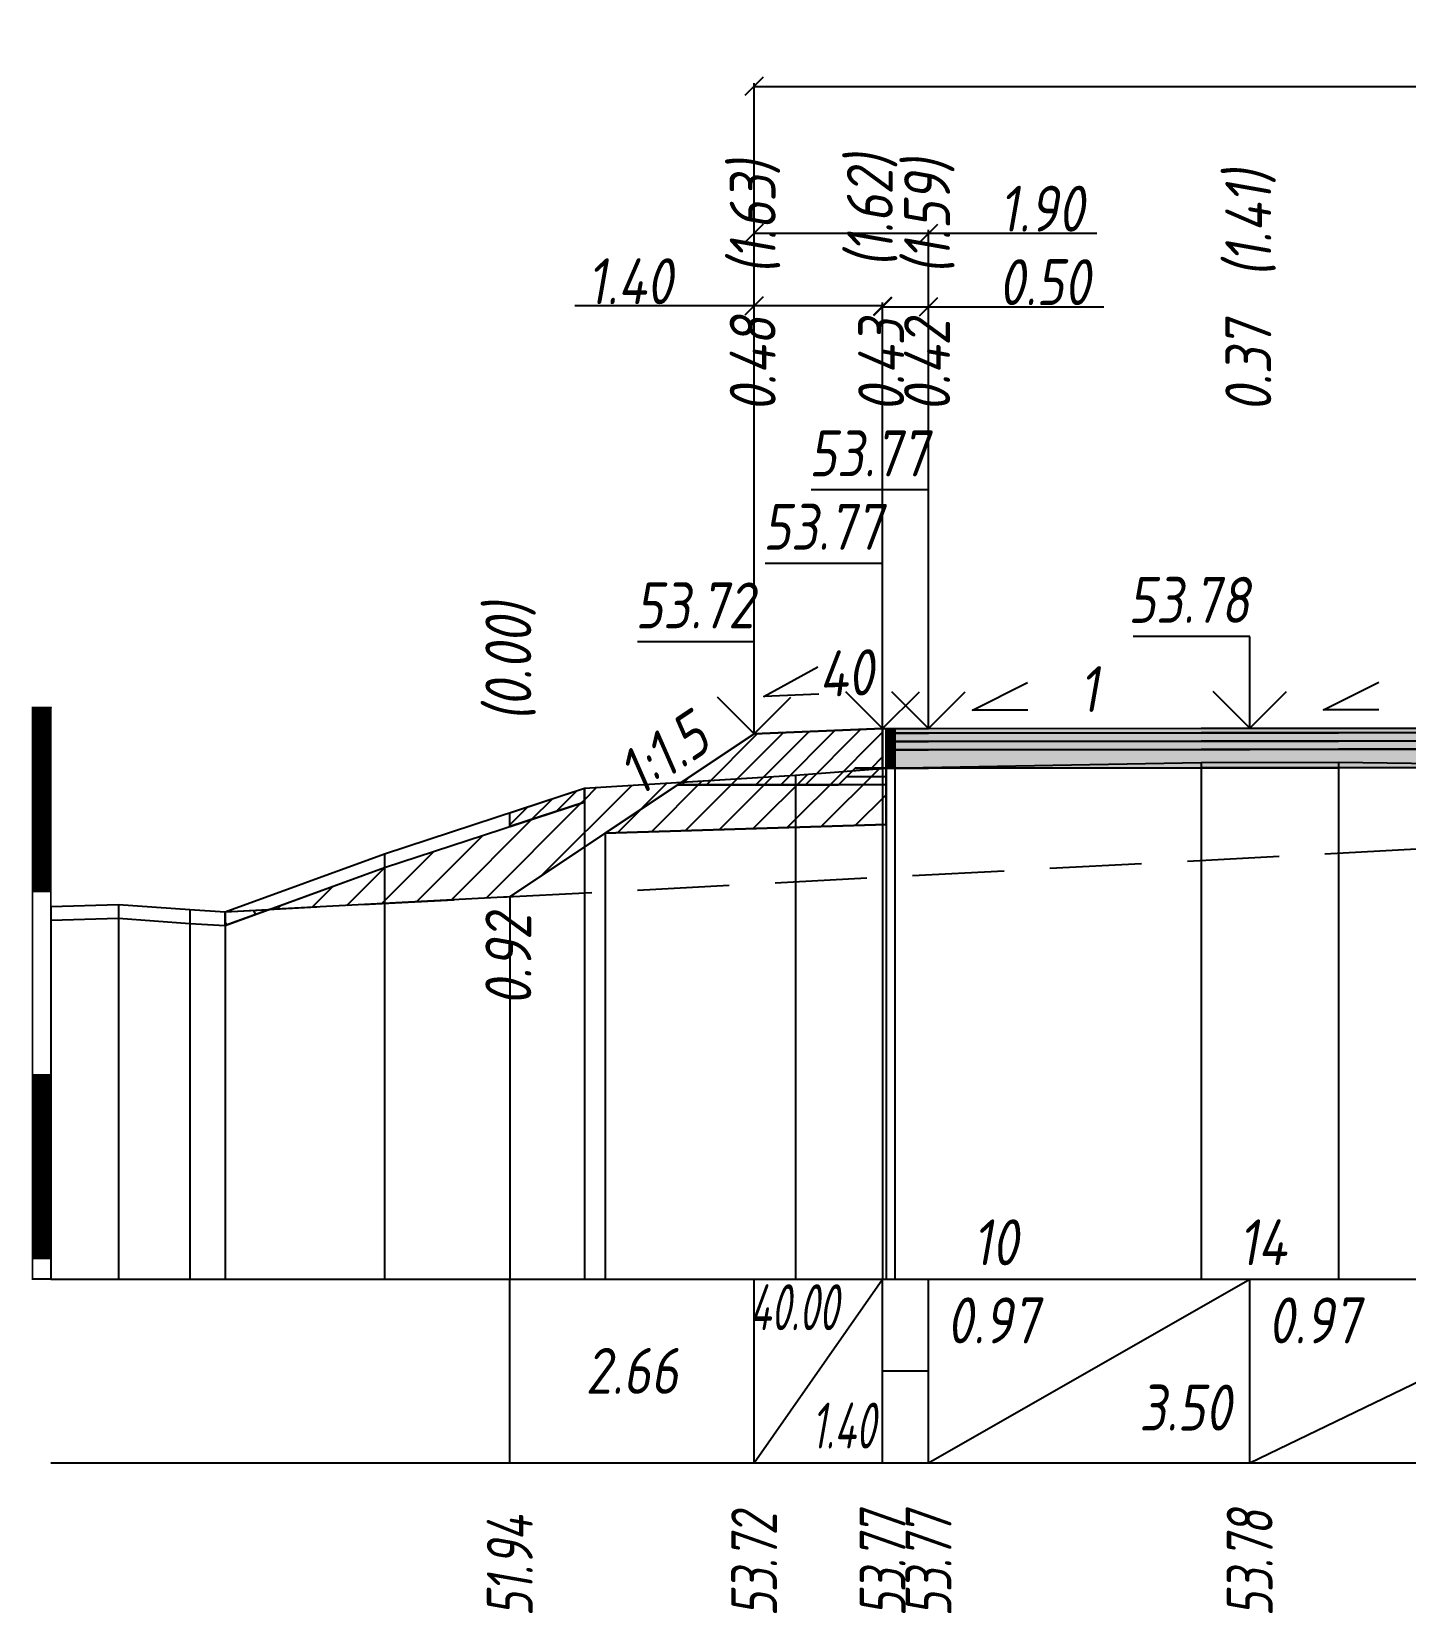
# Model space of a CAD drawing. Extents: x -717 to 1451, y -133302 to 233.
# Drawn here: x 83.4 to 158.3, y -81333.2 to -81247.1 of the extents above; entities that cross this region are included whole.
import ezdxf
from ezdxf.enums import TextEntityAlignment as Align

# ---------------------------------------------------------------- set-up
doc = ezdxf.new("R2010")
doc.units = 0
doc.linetypes.add('штриховая', pattern=[0.75, 0.5, -0.25])
for name, color, linetype in [('Интерполированный поперечник', 2, 'Continuous'), ('Код_514', 1, 'Continuous'), ('Контур_0', 7, 'Continuous'), ('Контур_2521', 7, 'Continuous'), ('Контур_2564', 7, 'Continuous'), ('Контур_2660', 7, 'Continuous'), ('Контур_2665', 7, 'Continuous'), ('Контур_400', 7, 'Continuous'), ('Контур_508', 7, 'Continuous'), ('Контур_512', 7, 'Continuous'), ('Контур_513', 7, 'Continuous'), ('Красный поперечник', 1, 'Continuous'), ('Линейка абсолютных высот', 7, 'Continuous'), ('Объём_2501', 7, 'Continuous'), ('Объём_2564', 7, 'Continuous'), ('Объём_2650', 7, 'Continuous'), ('Объём_2660', 7, 'Continuous'), ('Объём_2661', 7, 'Continuous'), ('Объём_2665', 7, 'Continuous'), ('Объём_2666', 7, 'Continuous'), ('Объём_2753', 7, 'Continuous'), ('Откосы', 7, 'Continuous'), ('Отметки покрытия', 7, 'Continuous'), ('Рабочие отметки', 7, 'Continuous'), ('Рабочие отметки доп.', 7, 'Continuous'), ('Слои выравнивания', 7, 'Continuous'), ('Таблица', 7, 'Continuous'), ('Уклоны проезжей части', 7, 'Continuous'), ('Черный поперечник', 3, 'Continuous')]:
    doc.layers.add(name, color=color, linetype=linetype)
for name, color, linetype, true_color in [('Контур_2540', 2, 'Continuous', 0xffff00), ('Контур_2560', 2, 'Continuous', 0xffff00), ('Контур_2561', 7, 'Continuous', 0xff8040), ('Контур_2562', 3, 'Continuous', 0x00ff00), ('Контур_2563', 7, 'Continuous', 0xff8000), ('Контур_2570', 7, 'Continuous', 0x80ff00), ('Контур_2725', 7, 'Continuous', 0x323232), ('Контур_2736', 4, 'Continuous', 0x00ffff), ('Контур_2760', 7, 'Continuous', 0x323232), ('Контур_2761', 7, 'Continuous', 0x323232), ('Контур_2762', 7, 'Continuous', 0x323232), ('Контур_2763', 7, 'Continuous', 0x323232), ('Контур_402', 7, 'Continuous', 0xff6464), ('Контур_703', 4, 'Continuous', 0x00ffff), ('Объём_2500', 7, 'Continuous', 0xc0c0c0), ('Объём_2520', 7, 'Continuous', 0x80ffff), ('Объём_2540', 2, 'Continuous', 0xffff00), ('Объём_2560', 2, 'Continuous', 0xffff00), ('Объём_2561', 7, 'Continuous', 0xff8040), ('Объём_2562', 3, 'Continuous', 0x00ff00), ('Объём_2563', 7, 'Continuous', 0xff8000), ('Объём_2570', 7, 'Continuous', 0x80ff00), ('Объём_2600', 7, 'Continuous', 0x808000), ('Объём_2746', 2, 'Continuous', 0xffff00)]:
    doc.layers.add(name, color=color, linetype=linetype, true_color=true_color)
doc.styles.get("Standard").update_dxf_attribs({"font": 'txt', "height": 2.5})
doc.styles.add('М', font='romand.shx', dxfattribs={"width": 0.8, "oblique": 10, "height": 2.5})
doc.dimstyles.get("Standard").update_dxf_attribs({"dimtxt": 0.18, "dimasz": 0.18, "dimexe": 0.18, "dimexo": 0.0625, "dimgap": 0.09, "dimtad": 0, "dimtih": 1, "dimtoh": 1, "dimdec": 4, "dimzin": 0, "dimdsep": 46, "dimtxsty": 'Standard', "dimcen": 0.09, "dimadec": 0, "dimazin": 0, "dimtfac": 1, "dimtdec": 4, "dimtofl": 0, "dimtmove": 0, "dimatfit": 3, "dimfxl": 1, "dimtolj": 1, "dimtzin": 0, "dimarcsym": 0})
pattern_1 = [(45.00000125, (4.46622, -2495.207096), (-0.026516505928, 0.026516504769), []), (135.00000034, (4.46622, -2495.207096), (-0.02651650519, -0.026516505506), [])]

# ---------------------------------------------------------------- blocks, each defined once
blk = doc.blocks.new('_Oblique')
at = {"color": 0, "linetype": 'ByBlock', "lineweight": -2}
blk.add_line((-0.5, -0.5), (0.5, 0.5), dxfattribs=at)
blk = doc.blocks.new('*D3254')
at = {"color": 0, "lineweight": -2, "transparency": 16777216}
for p, q in [((122.78, -81262.003), (113.013, -81262.003)), ((122.78, -81285.306), (122.78, -81261.823)), ((129.78, -81262.003), (122.78, -81262.003)), ((129.78, -81285.026), (129.78, -81261.823))]:
    blk.add_line(p, q, dxfattribs=at)
at = {"layer": 'Defpoints', "color": 0, "transparency": 16777216}
for p in [(129.78, -81262.003), (129.78, -81285.089), (122.78, -81285.369)]:
    blk.add_point(p, dxfattribs=at)
at = {"color": 0, "lineweight": -2, "transparency": 16777216, "rotation": 180}
blk.add_blockref('_Oblique', (122.78, -81262.003), dxfattribs=at)
at = {"color": 0, "lineweight": -2, "transparency": 16777216}
blk.add_blockref('_Oblique', (129.78, -81262.003), dxfattribs=at)
at = {"color": 0, "transparency": 16777216, "insert": (116.018, -81260.663), "char_height": 2.5, "width": 0.69, "attachment_point": 5, "style": 'М'}
blk.add_mtext('\\A1;1.40', dxfattribs=at)
blk = doc.blocks.new('*D3256')
at = {"color": 0, "lineweight": -2, "transparency": 16777216}
for p, q in [((129.78, -81285.026), (129.78, -81261.869)), ((132.28, -81285.024), (132.28, -81261.869)), ((129.78, -81262.049), (132.28, -81262.049)), ((132.28, -81262.049), (141.824, -81262.049))]:
    blk.add_line(p, q, dxfattribs=at)
at = {"layer": 'Defpoints', "color": 0, "transparency": 16777216}
for p in [(132.28, -81262.049), (129.78, -81285.089), (132.28, -81285.086)]:
    blk.add_point(p, dxfattribs=at)
at = {"color": 0, "lineweight": -2, "transparency": 16777216, "rotation": 180}
blk.add_blockref('_Oblique', (129.78, -81262.049), dxfattribs=at)
at = {"color": 0, "lineweight": -2, "transparency": 16777216}
blk.add_blockref('_Oblique', (132.28, -81262.049), dxfattribs=at)
at = {"color": 0, "transparency": 16777216, "insert": (138.597, -81260.709), "char_height": 2.5, "width": 0.72, "attachment_point": 5, "style": 'М'}
blk.add_mtext('\\A1;0.50', dxfattribs=at)
blk = doc.blocks.new('*D3259')
at = {"color": 0, "lineweight": -2, "transparency": 16777216}
for p, q in [((122.78, -81285.306), (122.78, -81257.869)), ((122.78, -81258.049), (132.28, -81258.049)), ((132.28, -81285.024), (132.28, -81257.869)), ((132.28, -81258.049), (141.457, -81258.049))]:
    blk.add_line(p, q, dxfattribs=at)
at = {"layer": 'Defpoints', "color": 0, "transparency": 16777216}
for p in [(132.28, -81258.049), (132.28, -81285.086), (122.78, -81285.369)]:
    blk.add_point(p, dxfattribs=at)
at = {"color": 0, "lineweight": -2, "transparency": 16777216, "rotation": 180}
blk.add_blockref('_Oblique', (122.78, -81258.049), dxfattribs=at)
at = {"color": 0, "lineweight": -2, "transparency": 16777216}
blk.add_blockref('_Oblique', (132.28, -81258.049), dxfattribs=at)
at = {"color": 0, "transparency": 16777216, "insert": (138.451, -81256.709), "char_height": 2.5, "width": 0.69, "attachment_point": 5, "style": 'М'}
blk.add_mtext('\\A1;1.90', dxfattribs=at)
blk = doc.blocks.new('*D3260')
at = {"color": 0, "lineweight": -2, "transparency": 16777216}
for p, q in [((122.78, -81285.306), (122.78, -81249.869)), ((218.28, -81286.237), (218.28, -81249.869)), ((122.78, -81250.049), (218.28, -81250.049))]:
    blk.add_line(p, q, dxfattribs=at)
at = {"layer": 'Defpoints', "color": 0, "transparency": 16777216}
for p in [(218.28, -81250.049), (122.78, -81285.369), (218.28, -81286.299)]:
    blk.add_point(p, dxfattribs=at)
at = {"color": 0, "lineweight": -2, "transparency": 16777216, "rotation": 180}
blk.add_blockref('_Oblique', (122.78, -81250.049), dxfattribs=at)
at = {"color": 0, "lineweight": -2, "transparency": 16777216}
blk.add_blockref('_Oblique', (218.28, -81250.049), dxfattribs=at)
at = {"color": 0, "transparency": 16777216, "insert": (170.53, -81248.709), "char_height": 2.5, "width": 0.81, "attachment_point": 5, "style": 'М'}
blk.add_mtext('\\A1;19.10', dxfattribs=at)

msp = doc.modelspace()

# ---------------------------------------------------------------- hatches: boundary and pattern name
at = {"layer": 'Линейка абсолютных высот'}
h = msp.add_hatch(dxfattribs=at)
h.set_pattern_fill('ANSI37', scale=0.3, style=0)
h.set_pattern_definition(pattern_1)
h.paths.add_polyline_path([(84.466, -81293.883), (84.466, -81283.883), (83.466, -81283.883), (83.466, -81293.883)])
h = msp.add_hatch(dxfattribs=at)
h.set_pattern_fill('ANSI37', scale=0.3, style=0)
h.set_pattern_definition(pattern_1)
h.paths.add_polyline_path([(84.466, -81313.883), (84.466, -81303.883), (83.466, -81303.883), (83.466, -81313.883)])
at = {"layer": 'Объём_2563'}
h = msp.add_hatch(dxfattribs=at)
h.set_pattern_fill('ANSI31', color=256, scale=0.3)
h.paths.add_polyline_path([(122.78, -81285.306), (129.78, -81285.026), (129.78, -81287.176), (128.28, -81287.178), (127.38, -81288.078), (118.609, -81288.087)])
at = {"layer": 'Объём_2570'}
h = msp.add_hatch(dxfattribs=at)
h.set_pattern_fill('ANSI31', color=256, scale=0.2)
h.paths.add_polyline_path([(109.466, -81290.357), (109.466, -81289.607), (113.529, -81288.276), (113.529, -81289.026)])
at = {"layer": 'Объём_2600'}
h = msp.add_hatch(dxfattribs=at)
h.set_pattern_fill('ANSI31', color=6, scale=0.4)
h.paths.add_polyline_path([(114.671, -81290.712), (109.466, -81294.182), (96.372, -81294.873), (102.645, -81292.592), (113.529, -81289.026), (113.529, -81288.276), (125.03, -81287.557), (129.97, -81287.184), (129.97, -81290.253)])
h = msp.add_hatch(dxfattribs=at)
h.set_pattern_fill('HONEY', color=5, scale=0.3)
h.paths.add_polyline_path([(93.96, -81295.75), (93.96, -81295), (96.372, -81294.873)])
at = {"layer": 'Слои выравнивания'}
for color, points in [(2, [(129.97, -81285.026), (130.439, -81285.025), (130.439, -81285.275), (129.97, -81285.276)]), (2, [(130.439, -81285.025), (132.28, -81285.024), (147.138, -81285.009), (149.78, -81285.007), (154.616, -81285.002), (170.53, -81284.987), (170.53, -81285.237), (154.616, -81285.252), (149.78, -81285.257), (147.138, -81285.259), (132.28, -81285.274), (130.439, -81285.275)]), (3, [(130.439, -81285.275), (132.28, -81285.274), (147.138, -81285.259), (149.78, -81285.257), (154.616, -81285.252), (170.53, -81285.237), (170.53, -81285.687), (154.616, -81285.702), (149.78, -81285.707), (147.138, -81285.709), (132.28, -81285.724), (130.439, -81285.725)]), (3, [(129.97, -81285.276), (130.439, -81285.275), (130.439, -81285.725), (129.97, -81285.726)]), (4, [(129.97, -81285.726), (130.439, -81285.725), (130.439, -81286.175), (129.97, -81286.176)]), (4, [(130.439, -81285.725), (132.28, -81285.724), (147.138, -81285.709), (149.78, -81285.707), (154.616, -81285.702), (170.53, -81285.687), (170.53, -81286.137), (154.616, -81286.152), (149.78, -81286.157), (147.138, -81286.159), (132.28, -81286.174), (130.439, -81286.175)]), (5, [(129.97, -81286.176), (130.439, -81286.175), (130.439, -81287.175), (129.97, -81287.184)]), (5, [(130.439, -81286.175), (132.28, -81286.174), (147.138, -81286.159), (149.78, -81286.157), (154.616, -81286.152), (170.53, -81286.137), (170.53, -81287.137), (154.616, -81287.152), (149.78, -81287.157), (147.138, -81287.159), (132.28, -81287.174), (130.439, -81287.175)])]:
    msp.add_hatch(color=color, dxfattribs=at).paths.add_polyline_path(points)

# ---------------------------------------------------------------- linework, layer by layer
at = {"layer": 'Интерполированный поперечник', "linetype": 'штриховая', "ltscale": 10, "flags": 128}
msp.add_lwpolyline([(93.96, -81295), (204.907, -81289.149)], dxfattribs=at)
at = {"layer": 'Код_514'}
for p, q in [((109.466, -81325), (109.466, -81315)), ((122.78, -81325), (122.78, -81315)), ((122.78, -81325), (129.78, -81315)), ((129.78, -81325), (129.78, -81315)), ((132.28, -81325), (132.28, -81315)), ((132.28, -81325), (149.78, -81315)), ((149.78, -81325), (149.78, -81315)), ((149.78, -81325), (170.53, -81315)), ((129.78, -81320), (132.28, -81320))]:
    msp.add_line(p, q, dxfattribs=at)
at = {"layer": 'Контур_0', "color": 18, "true_color": 0x000000, "flags": 128}
for points in [[(129.78, -81287.176), (129.78, -81285.026), (129.97, -81285.026), (129.97, -81287.176), (129.78, -81287.176), (129.78, -81287.176)], [(118.609, -81288.087), (127.38, -81288.078), (128.28, -81287.178), (129.78, -81287.176)], [(128.28, -81287.178), (129.97, -81287.176), (129.97, -81288.076), (127.38, -81288.078), (128.28, -81287.178), (128.28, -81287.178)]]:
    msp.add_lwpolyline(points, dxfattribs=at)
at = {"layer": 'Контур_2521', "color": 18, "true_color": 0x000000, "flags": 128}
msp.add_lwpolyline([(127.83, -81287.628), (129.97, -81287.626)], dxfattribs=at)
at = {"layer": 'Контур_2540', "flags": 128}
msp.add_lwpolyline([(129.97, -81290.253), (114.671, -81290.712), (118.609, -81288.087), (129.97, -81288.076), (129.97, -81290.253), (129.97, -81290.253)], dxfattribs=at)
at = {"layer": 'Контур_2560', "flags": 128}
msp.add_lwpolyline([(122.78, -81285.306), (122.78, -81285.306), (122.78, -81285.306), (129.78, -81285.026)], dxfattribs=at)
at = {"layer": 'Контур_2561', "flags": 128}
msp.add_lwpolyline([(129.78, -81285.026), (129.78, -81285.026), (122.78, -81285.306), (122.78, -81285.306), (129.78, -81285.026)], dxfattribs=at)
at = {"layer": 'Контур_2562', "flags": 128}
msp.add_lwpolyline([(122.78, -81285.306), (122.78, -81285.306), (122.78, -81285.306), (122.78, -81285.306), (122.78, -81285.306)], dxfattribs=at)
at = {"layer": 'Контур_2563', "flags": 128}
msp.add_lwpolyline([(122.78, -81285.306), (129.78, -81285.026), (129.78, -81287.176), (128.28, -81287.178), (127.38, -81288.078), (118.609, -81288.087), (122.78, -81285.306), (122.78, -81285.306)], dxfattribs=at)
at = {"layer": 'Контур_2564', "flags": 128}
msp.add_lwpolyline([(122.78, -81285.306), (129.78, -81285.026)], dxfattribs=at)
at = {"layer": 'Контур_2570', "flags": 128}
msp.add_lwpolyline([(84.466, -81295.457), (88.142, -81295.352), (92.035, -81295.633), (93.96, -81295.75), (93.96, -81295.75), (102.645, -81292.592), (113.529, -81289.026), (113.529, -81288.276), (125.03, -81287.557), (129.97, -81287.184), (147.138, -81286.872), (154.616, -81286.858), (170.53, -81287.073), (171.951, -81287.092), (179.073, -81287.214), (188.705, -81287.547), (193.008, -81287.754), (193.008, -81288.504), (200.212, -81289.267), (204.907, -81289.899), (214.883, -81287.82), (219.653, -81286.979), (230.325, -81286.628), (251.411, -81286.148)], dxfattribs=at)
at = {"layer": 'Контур_2660', "flags": 128}
msp.add_lwpolyline([(114.671, -81290.712), (129.97, -81290.253)], dxfattribs=at)
at = {"layer": 'Контур_2665', "flags": 128}
msp.add_lwpolyline([(122.78, -81285.306), (122.78, -81285.306)], dxfattribs=at)
at = {"layer": 'Контур_2725', "flags": 128}
msp.add_lwpolyline([(129.97, -81287.184), (130.439, -81287.175), (132.28, -81287.174), (147.138, -81287.159), (149.78, -81287.157), (154.616, -81287.152), (170.53, -81287.137), (171.951, -81287.17), (179.073, -81287.34)], dxfattribs=at)
at = {"layer": 'Контур_2736', "flags": 128}
msp.add_lwpolyline([(122.78, -81285.306), (109.466, -81294.182)], dxfattribs=at)
at = {"layer": 'Контур_2760', "flags": 128}
msp.add_lwpolyline([(129.97, -81285.026), (130.439, -81285.025), (132.28, -81285.024), (147.138, -81285.009), (149.78, -81285.007), (154.616, -81285.002), (170.53, -81284.987), (171.951, -81285.02), (179.073, -81285.19)], dxfattribs=at)
at = {"layer": 'Контур_2761', "flags": 128}
msp.add_lwpolyline([(129.97, -81285.276), (130.439, -81285.275), (132.28, -81285.274), (147.138, -81285.259), (149.78, -81285.257), (154.616, -81285.252), (170.53, -81285.237), (171.951, -81285.27), (179.073, -81285.44)], dxfattribs=at)
at = {"layer": 'Контур_2762', "flags": 128}
msp.add_lwpolyline([(129.97, -81285.726), (130.439, -81285.725), (132.28, -81285.724), (147.138, -81285.709), (149.78, -81285.707), (154.616, -81285.702), (170.53, -81285.687), (171.951, -81285.72), (179.073, -81285.89)], dxfattribs=at)
at = {"layer": 'Контур_2763', "flags": 128}
msp.add_lwpolyline([(129.97, -81286.176), (130.439, -81286.175), (132.28, -81286.174), (147.138, -81286.159), (149.78, -81286.157), (154.616, -81286.152), (170.53, -81286.137), (171.951, -81286.17), (179.073, -81286.34)], dxfattribs=at)
at = {"layer": 'Контур_400', "flags": 128}
msp.add_lwpolyline([(129.78, -81285.026), (132.28, -81285.024), (132.28, -81285.024), (132.28, -81285.024), (132.28, -81285.024), (132.28, -81285.024), (132.28, -81285.024), (149.78, -81285.007), (170.53, -81284.987)], dxfattribs=at)
at = {"layer": 'Контур_402', "flags": 128}
msp.add_lwpolyline([(114.671, -81290.712), (129.97, -81290.253), (129.97, -81287.184), (130.439, -81287.175), (170.53, -81287.137), (179.073, -81287.34), (179.073, -81289.293), (224.928, -81290.668)], dxfattribs=at)
at = {"layer": 'Контур_508', "flags": 128}
msp.add_lwpolyline([(109.466, -81294.182), (114.671, -81290.712), (129.97, -81290.253), (129.97, -81287.184), (130.439, -81287.175), (170.53, -81287.137), (179.073, -81287.34), (179.073, -81289.293), (224.928, -81290.668), (224.928, -81288.197), (226.067, -81287.438), (226.067, -81286.237), (226.411, -81286.007)], dxfattribs=at)
at = {"layer": 'Контур_512', "flags": 128}
msp.add_lwpolyline([(109.466, -81294.182), (114.671, -81290.712), (129.97, -81290.253)], dxfattribs=at)
at = {"layer": 'Контур_513', "flags": 128}
msp.add_lwpolyline([(109.466, -81294.182), (114.671, -81290.712), (129.97, -81290.253), (129.97, -81287.184), (130.439, -81287.175), (170.53, -81287.137), (179.073, -81287.34), (179.073, -81289.293), (224.928, -81290.668), (224.928, -81288.197), (226.067, -81287.438), (226.067, -81286.237), (226.411, -81286.007)], dxfattribs=at)
at = {"layer": 'Контур_703', "flags": 128}
msp.add_lwpolyline([(122.78, -81285.306), (109.466, -81294.182)], dxfattribs=at)
at = {"layer": 'Красный поперечник'}
for p, q in [((122.78, -81285.306), (129.78, -81285.026)), ((129.78, -81285.026), (132.28, -81285.024)), ((132.28, -81285.024), (149.78, -81285.007)), ((149.78, -81285.007), (170.53, -81284.987)), ((109.466, -81294.182), (122.78, -81285.306)), ((129.97, -81290.253), (129.97, -81315)), ((114.671, -81290.712), (114.671, -81315)), ((109.466, -81294.182), (109.466, -81315))]:
    msp.add_line(p, q, dxfattribs=at)
at = {"layer": 'Линейка абсолютных высот', "color": 7, "const_width": 0.1, "flags": 128}
for points in [[(84.466, -81293.883), (84.466, -81283.883), (83.466, -81283.883), (83.466, -81293.883), (84.466, -81293.883)], [(84.466, -81303.883), (84.466, -81293.883), (83.466, -81293.883), (83.466, -81303.883), (84.466, -81303.883)], [(84.466, -81313.883), (84.466, -81303.883), (83.466, -81303.883), (83.466, -81313.883), (84.466, -81313.883)], [(84.466, -81315), (84.466, -81313.883), (83.466, -81313.883), (83.466, -81315), (84.466, -81315)]]:
    msp.add_lwpolyline(points, dxfattribs=at)
at = {"layer": 'Объём_2500', "color": 18, "true_color": 0x000000, "flags": 128}
msp.add_lwpolyline([(129.78, -81287.176), (129.78, -81285.026), (129.97, -81285.026), (129.97, -81287.176), (129.78, -81287.176), (129.78, -81287.176)], dxfattribs=at)
at = {"layer": 'Объём_2501', "flags": 128}
msp.add_lwpolyline([(129.78, -81285.026), (132.28, -81285.024), (132.28, -81285.024), (132.28, -81285.024), (132.28, -81285.024), (132.28, -81285.024), (132.28, -81285.024), (149.78, -81285.007), (170.53, -81284.987)], dxfattribs=at)
at = {"layer": 'Объём_2520', "color": 250, "flags": 128}
msp.add_lwpolyline([(128.28, -81287.178), (129.97, -81287.176), (129.97, -81288.076), (127.38, -81288.078), (128.28, -81287.178), (128.28, -81287.178)], dxfattribs=at)
at = {"layer": 'Объём_2540', "flags": 128}
msp.add_lwpolyline([(129.97, -81290.253), (114.671, -81290.712), (118.609, -81288.087), (129.97, -81288.076), (129.97, -81290.253), (129.97, -81290.253)], dxfattribs=at)
at = {"layer": 'Объём_2560', "flags": 128}
msp.add_lwpolyline([(122.78, -81285.306), (122.78, -81285.306), (122.78, -81285.306), (129.78, -81285.026)], dxfattribs=at)
at = {"layer": 'Объём_2561', "flags": 128}
msp.add_lwpolyline([(129.78, -81285.026), (129.78, -81285.026), (122.78, -81285.306), (122.78, -81285.306), (129.78, -81285.026)], dxfattribs=at)
at = {"layer": 'Объём_2562', "flags": 128}
msp.add_lwpolyline([(122.78, -81285.306), (122.78, -81285.306), (122.78, -81285.306), (122.78, -81285.306), (122.78, -81285.306)], dxfattribs=at)
at = {"layer": 'Объём_2563', "color": 250, "flags": 128}
msp.add_lwpolyline([(122.78, -81285.306), (129.78, -81285.026), (129.78, -81287.176), (128.28, -81287.178), (127.38, -81288.078), (118.609, -81288.087), (122.78, -81285.306), (122.78, -81285.306)], dxfattribs=at)
at = {"layer": 'Объём_2564', "flags": 128}
msp.add_lwpolyline([(122.78, -81285.306), (129.78, -81285.026)], dxfattribs=at)
at = {"layer": 'Объём_2570', "flags": 128}
msp.add_lwpolyline([(109.466, -81290.357), (109.466, -81289.607), (113.529, -81288.276), (113.529, -81289.026), (109.466, -81290.357), (109.466, -81290.357)], dxfattribs=at)
at = {"layer": 'Объём_2600', "color": 5, "flags": 128}
msp.add_lwpolyline([(93.96, -81295.75), (93.96, -81295), (96.372, -81294.873), (93.96, -81295.75), (93.96, -81295.75)], dxfattribs=at)
at = {"layer": 'Объём_2650', "color": 6, "flags": 128}
msp.add_lwpolyline([(114.671, -81290.712), (109.466, -81294.182), (96.372, -81294.873), (102.645, -81292.592), (113.529, -81289.026), (113.529, -81288.276), (125.03, -81287.557), (129.97, -81287.184), (129.97, -81290.253), (114.671, -81290.712), (114.671, -81290.712)], dxfattribs=at)
at = {"layer": 'Объём_2660', "flags": 128}
msp.add_lwpolyline([(114.671, -81290.712), (129.97, -81290.253)], dxfattribs=at)
at = {"layer": 'Объём_2661', "flags": 128}
msp.add_lwpolyline([(122.78, -81285.306), (109.466, -81294.182)], dxfattribs=at)
at = {"layer": 'Объём_2665', "flags": 128}
msp.add_lwpolyline([(122.78, -81285.306), (122.78, -81285.306)], dxfattribs=at)
at = {"layer": 'Объём_2666', "flags": 128}
msp.add_lwpolyline([(122.78, -81285.306), (109.466, -81294.182)], dxfattribs=at)
at = {"layer": 'Объём_2746', "flags": 128}
msp.add_lwpolyline([(129.97, -81290.253), (114.671, -81290.712), (118.821, -81287.945), (125.03, -81287.557), (129.97, -81287.184), (129.97, -81290.253), (129.97, -81290.253)], dxfattribs=at)
at = {"layer": 'Объём_2753', "flags": 128}
msp.add_lwpolyline([(129.97, -81285.026), (129.97, -81285.026)], dxfattribs=at)
at = {"layer": 'Отметки покрытия', "color": 1}
for p, q in [((132.28, -81272.026), (125.88, -81272.026)), ((132.28, -81285.024), (132.28, -81272.026)), ((129.78, -81276.026), (123.38, -81276.026)), ((129.78, -81285.026), (129.78, -81276.026)), ((149.78, -81280.007), (143.43, -81280.007)), ((149.78, -81285.007), (149.78, -81280.007)), ((122.78, -81280.306), (116.43, -81280.306)), ((122.78, -81285.306), (122.78, -81280.306)), ((122.78, -81285.306), (120.78, -81283.306)), ((122.78, -81285.306), (124.78, -81283.306)), ((129.78, -81285.026), (127.78, -81283.026)), ((129.78, -81285.026), (131.78, -81283.026)), ((132.28, -81285.024), (130.28, -81283.024)), ((132.28, -81285.024), (134.28, -81283.024)), ((149.78, -81285.007), (147.78, -81283.007)), ((149.78, -81285.007), (151.78, -81283.007))]:
    msp.add_line(p, q, dxfattribs=at)
at = {"layer": 'Слои выравнивания'}
for p, q in [((129.78, -81285.026), (129.78, -81315)), ((129.97, -81285.026), (129.97, -81315)), ((130.439, -81285.025), (130.439, -81315))]:
    msp.add_line(p, q, dxfattribs=at)
at = {"layer": 'Слои выравнивания', "color": 2, "flags": 128}
for points in [[(129.97, -81285.026), (130.439, -81285.025), (130.439, -81285.275), (129.97, -81285.276)], [(130.439, -81285.025), (132.28, -81285.024), (147.138, -81285.009), (149.78, -81285.007), (154.616, -81285.002), (170.53, -81284.987), (170.53, -81285.237), (154.616, -81285.252), (149.78, -81285.257), (147.138, -81285.259), (132.28, -81285.274), (130.439, -81285.275)]]:
    msp.add_lwpolyline(points, close=True, dxfattribs=at)
at = {"layer": 'Слои выравнивания', "color": 3, "flags": 128}
for points in [[(130.439, -81285.275), (132.28, -81285.274), (147.138, -81285.259), (149.78, -81285.257), (154.616, -81285.252), (170.53, -81285.237), (170.53, -81285.687), (154.616, -81285.702), (149.78, -81285.707), (147.138, -81285.709), (132.28, -81285.724), (130.439, -81285.725)], [(129.97, -81285.276), (130.439, -81285.275), (130.439, -81285.725), (129.97, -81285.726)]]:
    msp.add_lwpolyline(points, close=True, dxfattribs=at)
at = {"layer": 'Слои выравнивания', "color": 4, "flags": 128}
for points in [[(129.97, -81285.726), (130.439, -81285.725), (130.439, -81286.175), (129.97, -81286.176)], [(130.439, -81285.725), (132.28, -81285.724), (147.138, -81285.709), (149.78, -81285.707), (154.616, -81285.702), (170.53, -81285.687), (170.53, -81286.137), (154.616, -81286.152), (149.78, -81286.157), (147.138, -81286.159), (132.28, -81286.174), (130.439, -81286.175)]]:
    msp.add_lwpolyline(points, close=True, dxfattribs=at)
at = {"layer": 'Слои выравнивания', "color": 5, "flags": 128}
for points in [[(129.97, -81286.176), (130.439, -81286.175), (130.439, -81287.175), (129.97, -81287.184)], [(130.439, -81286.175), (132.28, -81286.174), (147.138, -81286.159), (149.78, -81286.157), (154.616, -81286.152), (170.53, -81286.137), (170.53, -81287.137), (154.616, -81287.152), (149.78, -81287.157), (147.138, -81287.159), (132.28, -81287.174), (130.439, -81287.175)]]:
    msp.add_lwpolyline(points, close=True, dxfattribs=at)
at = {"layer": 'Таблица'}
for p, q in [((84.466, -81315), (251.411, -81315)), ((84.466, -81325), (251.411, -81325))]:
    msp.add_line(p, q, dxfattribs=at)
at = {"layer": 'Уклоны проезжей части', "color": 1, "flags": 128}
for points in [[(126.301, -81283.152), (123.304, -81283.272), (126.241, -81281.654)], [(137.683, -81284.019), (134.683, -81284.021), (137.681, -81282.519)], [(156.808, -81284), (153.808, -81284.003), (156.806, -81282.5)]]:
    msp.add_lwpolyline(points, dxfattribs=at)
at = {"layer": 'Черный поперечник', "color": 7}
for p, q in [((147.138, -81286.872), (147.138, -81315)), ((154.616, -81286.858), (154.616, -81315)), ((125.03, -81287.557), (125.03, -81315)), ((129.97, -81287.184), (129.97, -81315)), ((113.529, -81288.276), (113.529, -81315)), ((102.645, -81291.842), (102.645, -81315)), ((84.466, -81294.707), (84.466, -81315)), ((88.142, -81294.602), (88.142, -81315)), ((92.035, -81294.883), (92.035, -81315)), ((93.96, -81295), (93.96, -81315))]:
    msp.add_line(p, q, dxfattribs=at)
at = {"layer": 'Черный поперечник', "flags": 128}
msp.add_lwpolyline([(84.466, -81294.707), (88.142, -81294.602), (92.035, -81294.883), (93.96, -81295), (102.645, -81291.842), (113.529, -81288.276), (125.03, -81287.557), (129.97, -81287.184), (147.138, -81286.872), (154.616, -81286.858), (170.53, -81287.073), (171.951, -81287.092), (179.073, -81287.214), (188.705, -81287.547), (193.008, -81287.754), (200.212, -81288.517), (204.907, -81289.149), (214.883, -81287.07), (219.653, -81286.229), (230.325, -81285.878), (251.411, -81285.398)], dxfattribs=at)

# ---------------------------------------------------------------- texts
at = {"layer": 'Код_514', "style": 'М', "oblique": 10}
for s, width, p in [('40.00', 0.6, (122.519, -81315.285)), ('0.97', 0.8, (133.28, -81316)), ('0.97', 0.8, (150.78, -81316))]:
    msp.add_text(s, height=2.5, dxfattribs=dict(at, width=width)).set_placement(p, align=Align.TOP_LEFT)
at = {"layer": 'Код_514', "style": 'М', "oblique": 10, "width": 0.8}
msp.add_text('2.66', height=2.5, dxfattribs=at).set_placement((116.123, -81320), align=Align.MIDDLE_CENTER)
at = {"layer": 'Код_514', "style": 'М', "oblique": 10}
for s, width, p in [('3.50', 0.8, (148.78, -81324)), ('1.40', 0.6, (129.383, -81324.979))]:
    msp.add_text(s, height=2.5, dxfattribs=dict(at, width=width)).set_placement(p, align=Align.BOTTOM_RIGHT)
at = {"layer": 'Код_514', "style": 'М', "oblique": 10, "width": 0.7}
for s, p in [('53.77', (129.78, -81333.382)), ('53.77', (132.28, -81333.382)), ('53.78', (149.78, -81333.382)), ('51.94', (109.466, -81333.382)), ('53.72', (122.78, -81333.382))]:
    msp.add_text(s, height=2.5, rotation=90, dxfattribs=at).set_placement(p, align=Align.MIDDLE_LEFT)
at = {"layer": 'Откосы', "color": 1, "style": 'М', "oblique": 10, "width": 0.8}
for s, rotation, p in [('40', 2.29061, (127.881, -81283.999)), ('1', 0.05562, (141.03, -81284.872)), ('1:1.5', 33.69007, (118.966, -81288.041))]:
    msp.add_text(s, height=2.5, rotation=rotation, dxfattribs=at).set_placement(p, align=Align.BOTTOM_CENTER)
at = {"layer": 'Отметки покрытия', "color": 1, "style": 'М', "oblique": 10, "width": 0.8}
for s, p in [('53.77', (132.28, -81272.034)), ('53.77', (129.78, -81276.034)), ('53.72', (122.78, -81280.314)), ('53.78', (149.78, -81280.014))]:
    msp.add_text(s, height=2.5, dxfattribs=at).set_placement(p, align=Align.BOTTOM_RIGHT)
at = {"layer": 'Рабочие отметки', "color": 1, "style": 'М', "oblique": 10, "width": 0.8}
for s, p in [('0.48', (122.702, -81267.776)), ('0.43', (129.702, -81267.776)), ('0.42', (132.202, -81267.776)), ('0.37', (149.702, -81267.776))]:
    msp.add_text(s, height=2.5, rotation=90, dxfattribs=at).set_placement(p, align=Align.MIDDLE_LEFT)
msp.add_text('0.92', height=2.5, rotation=90, dxfattribs=at).set_placement((109.388, -81295.113), align=Align.MIDDLE_RIGHT)
at = {"layer": 'Рабочие отметки доп.', "color": 1, "style": 'М', "oblique": 10, "width": 0.8}
for s, p in [('(1.63)', (122.702, -81260.276)), ('(1.62)', (129.085, -81259.897)), ('(1.59)', (132.202, -81260.276)), ('(1.41)', (149.702, -81260.426)), ('(0.00)', (109.388, -81284.613))]:
    msp.add_text(s, height=2.5, rotation=90, dxfattribs=at).set_placement(p, align=Align.MIDDLE_LEFT)
at = {"layer": 'Слои выравнивания', "style": 'М', "oblique": 10, "width": 0.8}
for s, p in [('10', (135.929, -81315)), ('14', (150.485, -81315))]:
    msp.add_text(s, height=2.5, dxfattribs=at).set_placement(p, align=Align.BOTTOM_CENTER)

# ---------------------------------------------------------------- dimensions: what is measured, and where the dimension line sits
at = {"color": 5}
dim = msp.add_linear_dim(base=(218.28, -81250.049), p1=(122.78, -81285.369), p2=(218.28, -81286.299), angle=180, dimstyle='Standard', override={"dimtxt": 2.5, "dimasz": 1, "dimtad": 1, "dimdec": 2, "dimlfac": 0.2, "dimtxsty": 'М', "dimblk1": 'Oblique', "dimblk2": 'Oblique', "dimsah": 1}, dxfattribs=at)
dim.commit()
dim.dimension.update_dxf_attribs({"geometry": '*D3260', "text_midpoint": (170.53, -81248.709)})
for base, p1, p2, picture, middle in [((132.28, -81258.049), (122.78, -81285.369), (132.28, -81285.086), '*D3259', (138.451, -81258.049)), ((129.78, -81262.003), (122.78, -81285.369), (129.78, -81285.089), '*D3254', (116.018, -81262.003)), ((132.28, -81262.049), (129.78, -81285.089), (132.28, -81285.086), '*D3256', (138.597, -81262.049))]:
    dim = msp.add_linear_dim(base=base, p1=p1, p2=p2, angle=180, dimstyle='Standard', override={"dimtxt": 2.5, "dimasz": 1, "dimtad": 1, "dimdec": 2, "dimlfac": 0.2, "dimtxsty": 'М', "dimblk1": 'Oblique', "dimblk2": 'Oblique', "dimsah": 1}, dxfattribs=at)
    dim.commit()
    dim.dimension.update_dxf_attribs({"geometry": picture, "text_midpoint": middle, "dimtype": 160})

doc.saveas('drawing.dxf')
